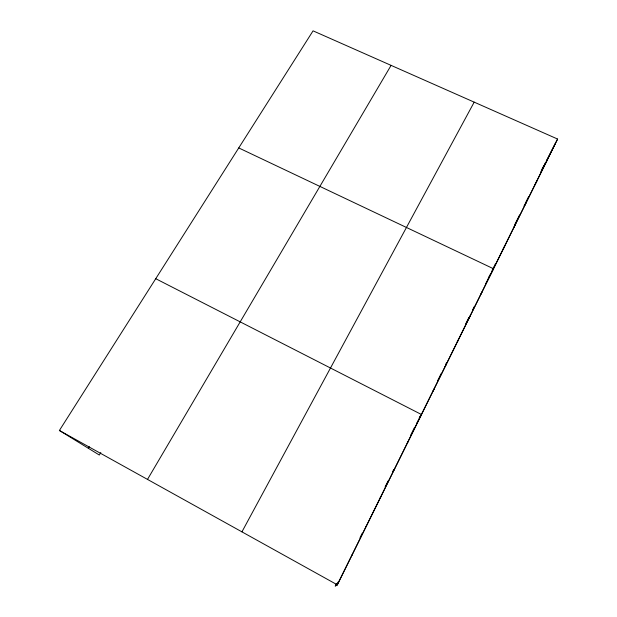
<?xml version="1.0" encoding="UTF-8"?>
<svg xmlns="http://www.w3.org/2000/svg" width="617" height="617" viewBox="0 0 617 617"><rect width="100%" height="100%" fill="white"/><g stroke="black" fill="none" stroke-linecap="round" stroke-linejoin="round"><path stroke-width="0.93" d="M336.45 583.62L335.201 586.15L337.345 584.839L557.606 139.049L313.066 30.85L59.394 430.481L99.314 455.03L100.818 452.577M335.779 585.795L336.627 584.083M336.45 585.386L338.131 581.985M360.058 537.631L362.179 533.343M385.139 486.89L388.078 480.944M392.728 471.535L393.577 469.815M410.436 435.718L414.601 427.288M419.259 417.871L420.108 416.151M437.754 380.45L438.587 378.769M439.003 377.92L441.124 373.632M445.79 364.192L446.639 362.48M465.511 324.287L468.912 317.423M472.73 309.695L474.396 306.325M488.24 278.321L489.937 274.881M492.065 270.578L494.194 266.274M494.61 265.433L495.443 263.744M514.894 224.395L519.514 215.055M524.126 205.708L524.967 204.011M525.383 203.178L528.684 196.499M540.793 172.004L544.179 165.155L542.004 169.336M337.183 584.947L456.657 343.152M555.184 143.753L457.066 342.312L458.585 339.45M544.595 164.299L545.482 162.587M546.361 160.875L557.606 139.049M545.081 164.199L547.418 159.664M534.792 185.023L537.037 180.673M524.311 206.232L526.463 202.067M513.629 227.843L515.689 223.878M502.747 249.87L504.714 246.106M485.687 283.72L493.515 268.757L238.748 147.933M480.35 295.196L482.101 291.864M468.82 318.526L470.462 315.426M445.081 366.583L446.477 363.968M241.933 531.854L474.188 102.144M432.849 391.332L434.113 388.988M416.776 423.146L421.496 414.524L155.731 278.707M407.235 443.168L408.23 441.386M393.823 470.301L394.664 468.827M147.502 479.409L391.093 65.371M380.126 498.035L380.805 496.878M88.362 448.297L89.349 446.7M366.12 526.37L366.645 525.545M351.813 555.331L352.16 554.86M59.394 430.481L337.345 584.839"/></g></svg>
